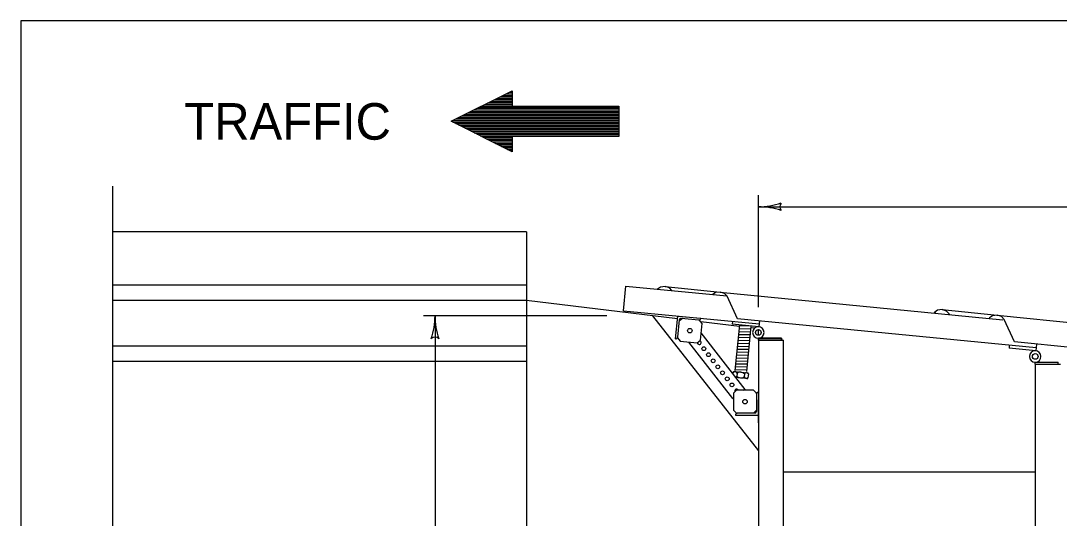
# Model space of a CAD drawing. Extents: x 1007 to 1035.5, y 1000.5 to 1021.5.
# Drawn here: x 1007 to 1012.67, y 1018.78 to 1021.5 of the extents above; entities that cross this region are included whole.
import ezdxf

# ---------------------------------------------------------------- set-up
doc = ezdxf.new("R2010")
doc.units = 0
for name, color, linetype in [('Level 1', 7, 'Continuous'), ('Level 10', 7, 'Continuous'), ('Level 11', 7, 'Continuous'), ('Level 13', 7, 'Continuous'), ('Level 2', 7, 'Continuous'), ('Level 23', 7, 'Continuous'), ('Level 4', 7, 'Continuous'), ('Level 6', 7, 'Continuous'), ('Level 63', 7, 'Continuous'), ('Level 9', 7, 'Continuous')]:
    doc.layers.add(name, color=color, linetype=linetype)

msp = doc.modelspace()

# ---------------------------------------------------------------- linework, layer by layer
at = {"layer": 'Level 1'}
for p, q in [((1011.0304, 1019.9347), (1011.0304, 1020.5455)), ((1011.0304, 1020.483), (1015.9395, 1020.483)), ((1009.7637, 1020.3457), (1007.5033, 1020.3457)), ((1009.7637, 1020.3457), (1009.7637, 1019.3457)), ((1009.7637, 1020.054), (1007.5033, 1020.054)), ((1009.7637, 1019.9707), (1007.5033, 1019.9707)), ((1009.7637, 1019.7207), (1007.5033, 1019.7207)), ((1009.7637, 1019.6374), (1007.5033, 1019.6374))]:
    msp.add_line(p, q, dxfattribs=at)
msp.add_lwpolyline([(1009.3516, 1020.9512), (1009.6849, 1021.1173), (1009.6849, 1021.0339), (1010.2682, 1021.0339), (1010.2682, 1020.8672), (1009.6849, 1020.8672), (1009.6849, 1020.7838)], close=True, dxfattribs=at)
for points in [[(1009.6512, 1021.1004), (1009.6849, 1021.1004)], [(1009.668, 1021.1088), (1009.6849, 1021.1088)], [(1009.6847, 1021.1171), (1009.6849, 1021.1171)], [(1009.5342, 1021.0421), (1009.6849, 1021.0421)], [(1009.5508, 1021.0504), (1009.6849, 1021.0504)], [(1009.5676, 1021.0588), (1009.6849, 1021.0588)], [(1009.5843, 1021.0671), (1009.6849, 1021.0671)], [(1009.6011, 1021.0754), (1009.6849, 1021.0754)], [(1009.6177, 1021.0838), (1009.6849, 1021.0838)], [(1009.6345, 1021.0921), (1009.6849, 1021.0921)], [(1009.4087, 1020.9796), (1010.2682, 1020.9796)], [(1009.4254, 1020.9879), (1010.2682, 1020.9879)], [(1009.4421, 1020.9963), (1010.2682, 1020.9963)], [(1009.4588, 1021.0046), (1010.2682, 1021.0046)], [(1009.4756, 1021.0129), (1010.2682, 1021.0129)], [(1009.4923, 1021.0213), (1010.2682, 1021.0213)], [(1009.5091, 1021.0296), (1010.2682, 1021.0296)], [(1009.5174, 1021.0338), (1010.2682, 1021.0338)], [(1009.3585, 1020.9546), (1010.2682, 1020.9546)], [(1009.3613, 1020.9463), (1010.2682, 1020.9463)], [(1009.3752, 1020.9629), (1010.2682, 1020.9629)], [(1009.3752, 1020.9629), (1010.2682, 1020.9629)], [(1009.378, 1020.9379), (1010.2682, 1020.9379)], [(1009.3919, 1020.9713), (1010.2682, 1020.9713)], [(1009.3946, 1020.9296), (1010.2682, 1020.9296)], [(1009.4112, 1020.9213), (1010.2682, 1020.9213)], [(1009.4277, 1020.9129), (1010.2682, 1020.9129)], [(1009.4444, 1020.9046), (1010.2682, 1020.9046)], [(1009.461, 1020.8963), (1010.2682, 1020.8963)], [(1009.4776, 1020.8879), (1010.2682, 1020.8879)], [(1009.4942, 1020.8796), (1010.2682, 1020.8796)], [(1009.5108, 1020.8713), (1010.2682, 1020.8713)], [(1009.5274, 1020.8629), (1009.6849, 1020.8629)], [(1009.544, 1020.8546), (1009.6849, 1020.8546)], [(1009.544, 1020.8546), (1009.6849, 1020.8546)], [(1009.5606, 1020.8463), (1009.6849, 1020.8463)], [(1009.5772, 1020.8379), (1009.6849, 1020.8379)], [(1009.5938, 1020.8296), (1009.6849, 1020.8296)], [(1009.6104, 1020.8213), (1009.6849, 1020.8213)], [(1009.627, 1020.8129), (1009.6849, 1020.8129)], [(1009.6437, 1020.8046), (1009.6849, 1020.8046)], [(1009.6602, 1020.7963), (1009.6849, 1020.7963)], [(1009.6768, 1020.7879), (1009.6849, 1020.7879)], [(1007.5033, 1015.7655), (1007.5033, 1017.9813), (1007.3367, 1018.148), (1007.67, 1018.148), (1007.5033, 1018.3146), (1007.5033, 1020.5957)]]:
    msp.add_lwpolyline(points, dxfattribs=at)
for centre, radius, start, end in [((1011.0304, 1020.8739), 0.3909, 269.9878, 270), ((1011.0304, 1020.8739), 0.3909, 270, 288.6688), ((1011.0304, 1020.092), 0.3909, 71.3472, 89.9939), ((1011.1791, 1020.4829), 0.0313, 138.7746, 220.8913), ((1008.8728, 1019.8867), 0.3909, 341.3472, 359.9939), ((1009.6547, 1019.8867), 0.3909, 179.9878, 180), ((1009.6547, 1019.8867), 0.3909, 180, 198.6688), ((1009.2637, 1019.7381), 0.0313, 48.7746, 130.8913)]:
    msp.add_arc(centre, radius, start, end, dxfattribs=at)
at = {"layer": 'Level 10'}
for p, q in [((1007, 1021.5), (1007, 1000.5)), ((1035.5, 1021.5), (1007, 1021.5))]:
    msp.add_line(p, q, dxfattribs=at)
at = {"layer": 'Level 11'}
msp.add_lwpolyline([(1007, 1000.5), (1035.5, 1000.5), (1035.5, 1021.5), (1007, 1021.5)], close=True, dxfattribs=at)
msp.add_lwpolyline([(1007, 1000.5), (1035.5, 1000.5), (1035.5, 1021.5), (1007, 1021.5)], close=True, dxfattribs=at)
at = {"layer": 'Level 13'}
for p, q in [((1010.521, 1020.0464), (1010.8217, 1020.0169)), ((1010.8217, 1020.0169), (1012.3666, 1019.8655)), ((1011.9927, 1019.9055), (1011.9904, 1019.9024)), ((1011.9991, 1019.9015), (1012, 1019.9027)), ((1012.0351, 1019.9204), (1012.3356, 1019.89)), ((1012.0658, 1019.8962), (1012.0664, 1019.895)), ((1012.0751, 1019.8941), (1012.0736, 1019.8975)), ((1012.2932, 1019.8754), (1012.2914, 1019.8729)), ((1012.3002, 1019.872), (1012.3006, 1019.8725)), ((1012.3356, 1019.89), (1013.8881, 1019.734)), ((1011.1564, 1019.7644), (1011.0304, 1019.7644)), ((1011.0304, 1019.7644), (1011.0304, 1019.7539)), ((1011.0304, 1019.7644), (1011.1564, 1019.7644)), ((1011.0304, 1019.7539), (1011.0304, 1019.7644)), ((1011.0304, 1019.7539), (1011.0304, 1016.3114)), ((1011.0304, 1019.7539), (1011.1564, 1019.7539)), ((1011.1564, 1019.7539), (1011.0304, 1019.7539)), ((1011.0786, 1019.7643), (1011.0786, 1019.7644)), ((1011.0786, 1019.754), (1011.0786, 1019.754)), ((1011.1083, 1019.7644), (1011.1083, 1019.7643)), ((1011.1083, 1019.754), (1011.1083, 1019.754)), ((1011.1564, 1019.7539), (1011.1564, 1019.7644)), ((1011.1564, 1019.7644), (1011.1564, 1019.7539)), ((1011.1564, 1019.7539), (1011.1677, 1019.7539)), ((1011.1564, 1019.7539), (1011.1677, 1019.7539)), ((1011.1564, 1019.7539), (1011.1677, 1019.7539)), ((1011.1564, 1019.7539), (1011.1677, 1019.7539)), ((1011.1621, 1019.7539), (1011.1564, 1019.7539)), ((1011.1564, 1019.7539), (1011.1677, 1019.7539)), ((1011.1677, 1016.3114), (1011.1677, 1019.7539)), ((1011.1677, 1019.7539), (1011.1677, 1019.7539)), ((1011.1677, 1019.7539), (1011.1677, 1019.7539)), ((1011.1677, 1019.7539), (1011.1677, 1019.7539)), ((1012.5502, 1019.7317), (1012.5466, 1019.6955)), ((1012.4018, 1019.7254), (1012.4002, 1019.7099)), ((1012.5466, 1019.6955), (1012.4002, 1019.7099)), ((1012.5435, 1019.6332), (1012.6695, 1019.6332)), ((1012.5435, 1019.6228), (1012.5435, 1019.6332)), ((1012.5435, 1019.6228), (1012.5435, 1016.4425)), ((1012.5435, 1019.6228), (1012.6807, 1019.6228)), ((1012.6695, 1019.6228), (1012.6695, 1019.6332))]:
    msp.add_line(p, q, dxfattribs=at)
for points in [[(1010.5582, 1020.025), (1010.5449, 1020.0389), (1010.521, 1020.0464), (1010.4961, 1020.0435), (1010.4802, 1020.0325)], [(1012.5482, 1019.711), (1010.917, 1019.8709), (1010.8602, 1019.9941), (1010.8455, 1020.0094), (1010.8217, 1020.0169), (1010.7967, 1020.0141), (1010.7814, 1020.0034)], [(1010.8197, 1020.017), (1010.8207, 1020.017), (1010.8217, 1020.0169)], [(1012.0736, 1019.8975), (1012.0589, 1019.9127), (1012.0351, 1019.9204), (1012.0102, 1019.9176), (1011.9927, 1019.9055)], [(1014.0613, 1019.5799), (1012.4306, 1019.7439), (1012.3741, 1019.8673), (1012.3594, 1019.8825), (1012.3356, 1019.89), (1012.3107, 1019.8874), (1012.2932, 1019.8754)], [(1012.3336, 1019.8902), (1012.3346, 1019.8902), (1012.3356, 1019.89)]]:
    msp.add_lwpolyline(points, dxfattribs=at)
for centre, start_param, end_param in [((1011.0304, 1019.7956), 0, 4.712309), ((1011.0304, 1019.7956), 4.725418, 6.283185), ((1012.5435, 1019.6644), 4.727497, 10.995468)]:
    msp.add_ellipse(centre, major_axis=(0.0315, 0), ratio=0.991357, start_param=start_param, end_param=end_param, dxfattribs=at)
for centre in [(1011.0304, 1019.7956), (1012.5435, 1019.6644)]:
    msp.add_ellipse(centre, major_axis=(0.0157, 0), ratio=0.991357, dxfattribs=at)
at = {"layer": 'Level 2'}
for p, q in [((1010.2017, 1019.8867), (1009.2012, 1019.8867)), ((1010.976, 1019.5699), (1010.9738, 1019.5479)), ((1010.9686, 1019.5435), (1010.9076, 1019.5495)), ((1012.5435, 1019.0327), (1011.1677, 1019.0327))]:
    msp.add_line(p, q, dxfattribs=at)
for centre, major_axis, start_param, end_param in [((1010.9033, 1019.5709), (-0.0108, 0), 3.344391, 5.886051), ((1010.9322, 1019.5471), (-0.0319, 0), 3.908713, 5.321729), ((1010.9651, 1019.5649), (-0.0108, 0), 3.344391, 5.886051), ((1010.9712, 1019.5703), (-0.00478, 0), 3.044425, 4.615221), ((1010.9023, 1019.5608), (-0.0108, 0), 1.966393, 2.744458), ((1010.9353, 1019.5786), (-0.0319, 0), 0.76712, 2.180137), ((1010.9641, 1019.5548), (-0.0108, 0), 0.202799, 2.744458), ((1010.9691, 1019.5483), (-0.00478, 0), 1.473628, 3.044425)]:
    msp.add_ellipse(centre, major_axis=major_axis, ratio=0.991357, start_param=start_param, end_param=end_param, dxfattribs=at)
at = {"layer": 'Level 23'}
for p, q in [((1010.9046, 1019.5884), (1010.929, 1019.8367)), ((1010.9885, 1019.7979), (1010.9253, 1019.7994)), ((1010.9901, 1019.8139), (1010.9269, 1019.8154)), ((1010.9916, 1019.83), (1010.9285, 1019.8314)), ((1010.9672, 1019.5824), (1010.9917, 1019.8307)), ((1010.9822, 1019.7339), (1010.9191, 1019.7353)), ((1010.9837, 1019.7499), (1010.9206, 1019.7513)), ((1010.9854, 1019.7659), (1010.9222, 1019.7674)), ((1010.9869, 1019.7819), (1010.9237, 1019.7834)), ((1010.9774, 1019.6859), (1010.9142, 1019.6873)), ((1010.9791, 1019.7019), (1010.9159, 1019.7033)), ((1010.9806, 1019.7179), (1010.9175, 1019.7193)), ((1010.9712, 1019.6218), (1010.908, 1019.6232)), ((1010.9727, 1019.6378), (1010.9096, 1019.6392)), ((1010.9743, 1019.6538), (1010.9112, 1019.6552)), ((1010.9759, 1019.6699), (1010.9127, 1019.6713)), ((1010.9681, 1019.5897), (1010.9048, 1019.5912)), ((1010.9696, 1019.6058), (1010.9064, 1019.6072)), ((1010.9139, 1019.573), (1010.9122, 1019.5567)), ((1010.9551, 1019.569), (1010.9535, 1019.5526))]:
    msp.add_line(p, q, dxfattribs=at)
at = {"layer": 'Level 4'}
for p, q in [((1010.2937, 1019.9139), (1010.3071, 1020.0493)), ((1010.3071, 1020.0493), (1010.8584, 1019.996)), ((1010.2937, 1019.9139), (1011.0351, 1019.8422)), ((1010.5777, 1019.7609), (1010.5899, 1019.8852)), ((1010.5984, 1019.864), (1010.5891, 1019.7697)), ((1010.5899, 1019.8852), (1010.7153, 1019.8731)), ((1010.6157, 1019.8722), (1010.5977, 1019.8575)), ((1010.7044, 1019.8637), (1010.6092, 1019.8729)), ((1010.7083, 1019.8633), (1010.705, 1019.8635)), ((1010.7232, 1019.8454), (1010.7083, 1019.8633)), ((1010.7142, 1019.7537), (1010.7232, 1019.8454)), ((1010.7153, 1019.8731), (1010.7152, 1019.8725)), ((1010.8887, 1019.8564), (1010.8872, 1019.8408)), ((1011.0367, 1019.859), (1011.0336, 1019.8267)), ((1010.9577, 1019.4847), (1010.7182, 1019.7937)), ((1011.0336, 1019.8267), (1010.8872, 1019.8408)), ((1010.5782, 1019.7609), (1010.5777, 1019.7609)), ((1010.5891, 1019.7697), (1010.5887, 1019.7659)), ((1010.5887, 1019.7659), (1010.6036, 1019.7479)), ((1010.6036, 1019.7479), (1010.6961, 1019.739)), ((1010.8912, 1019.434), (1010.6512, 1019.7434)), ((1010.6961, 1019.739), (1010.7142, 1019.7537)), ((1010.9109, 1019.4794), (1010.8943, 1019.463)), ((1010.8943, 1019.463), (1010.8943, 1019.371)), ((1011.0037, 1019.4794), (1010.9109, 1019.4794)), ((1010.9508, 1019.4794), (1010.9577, 1019.4847)), ((1011.0204, 1019.463), (1011.0037, 1019.4794)), ((1011.0204, 1019.4605), (1011.0204, 1019.463)), ((1011.0204, 1019.4604), (1011.0204, 1019.463)), ((1011.0204, 1019.46), (1011.0204, 1019.463)), ((1011.0204, 1019.4597), (1011.0204, 1019.463)), ((1011.0204, 1019.4592), (1011.0204, 1019.3644)), ((1011.0309, 1019.469), (1011.0302, 1019.469)), ((1010.8912, 1019.434), (1010.8943, 1019.4364)), ((1011.0309, 1019.3015), (1011.0309, 1019.4264)), ((1010.8943, 1019.371), (1010.9109, 1019.3545)), ((1010.9048, 1019.3447), (1010.9048, 1019.344)), ((1010.9048, 1019.344), (1011.0309, 1019.344)), ((1010.9109, 1019.3545), (1010.9147, 1019.3545)), ((1011.0104, 1019.3545), (1010.9147, 1019.3545)), ((1011.0037, 1019.3545), (1011.0203, 1019.3709))]:
    msp.add_line(p, q, dxfattribs=at)
for centre, major_axis, start_param, end_param in [((1010.6083, 1019.8631), (-0.00992, 0), 4.615221, 6.186017), ((1010.7054, 1019.8735), (0.00992, 0), 4.615221, 6.186017), ((1010.5792, 1019.7706), (0.00992, 0), 4.615221, 6.186017), ((1010.7069, 1019.7399), (-0.0105, 0), 0.027973, 4.461936), ((1010.9117, 1019.4759), (-0.0105, 0), 3.493427, 6.76565), ((1011.0303, 1019.4592), (-0.00992, 0), 4.712389, 6.283185), ((1010.9148, 1019.3447), (-0.00992, 0), 4.712389, 6.283185), ((1011.0104, 1019.3644), (0.00992, 0), 4.712389, 6.283185)]:
    msp.add_ellipse(centre, major_axis=major_axis, ratio=0.991357, start_param=start_param, end_param=end_param, dxfattribs=at)
for centre, major_axis in [((1010.6559, 1019.8056), (0.0124, 0)), ((1010.7325, 1019.7069), (-0.0105, 0)), ((1010.7581, 1019.6739), (-0.0105, 0)), ((1010.7837, 1019.6409), (-0.0105, 0)), ((1010.8093, 1019.6079), (-0.0105, 0)), ((1010.8349, 1019.5749), (-0.0105, 0)), ((1010.8605, 1019.5419), (-0.0105, 0)), ((1010.8861, 1019.5089), (-0.0105, 0)), ((1010.9573, 1019.417), (0.0124, 0))]:
    msp.add_ellipse(centre, major_axis=major_axis, ratio=0.991357, dxfattribs=at)
at = {"layer": 'Level 6'}
msp.add_line((1009.7657, 1019.6892), (1009.7657, 1019.6892), dxfattribs=at)
at = {"layer": 'Level 63'}
for p, q in [((1010.8927, 1019.5687), (1010.8936, 1019.5779)), ((1010.8988, 1019.582), (1010.9717, 1019.575))]:
    msp.add_line(p, q, dxfattribs=at)
msp.add_ellipse((1010.8984, 1019.5774), major_axis=(-0.00478, 0), ratio=0.991357, start_param=4.615221, end_param=6.186017, dxfattribs=at)
at = {"layer": 'Level 9'}
for p, q in [((1010.5884, 1019.87), (1009.7637, 1019.9707)), ((1009.7637, 1019.9707), (1009.7637, 1016.1405)), ((1009.2637, 1019.8867), (1009.2637, 1018.2723)), ((1010.4517, 1019.8867), (1011.0304, 1019.149)), ((1010.6106, 1019.868), (1010.6004, 1019.8692)), ((1010.9282, 1019.8285), (1010.7156, 1019.8545)), ((1011.0092, 1019.8187), (1010.9907, 1019.8209)), ((1011.0304, 1019.78), (1011.0304, 1019.8111))]:
    msp.add_line(p, q, dxfattribs=at)

# ---------------------------------------------------------------- texts
at = {"layer": 'Level 1'}
msp.add_text('TRAFFIC', height=0.2, dxfattribs=at).set_placement((1007.8938, 1020.8497))

doc.saveas('drawing.dxf')
